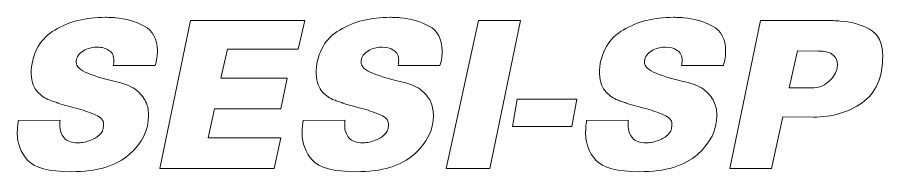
# Model space of a CAD drawing. Header units: millimetres. Extents: x -142 to 129, y -111 to 105.
# Drawn here: x 110.88 to 121.1, y -1.08 to 0.74 of the extents above; entities that cross this region are included whole.
import ezdxf

# ---------------------------------------------------------------- set-up
doc = ezdxf.new("R2010")
doc.units = ezdxf.units.MM
doc.header["$MEASUREMENT"] = 0
doc.layers.add('Layer 1', color=7, linetype='Continuous')

msp = doc.modelspace()

# ---------------------------------------------------------------- linework, layer by layer
at = {"layer": 'Layer 1', "lineweight": 9}
for points, knots in [([(111.0392, 0.1164), (111.0571, 0.3339), (111.1503, 0.4922), (111.3183, 0.5923), (111.4869, 0.6925), (111.6851, 0.7424), (111.9138, 0.7424), (111.9332, 0.7424), (111.953, 0.7418), (111.9729, 0.7408), (111.9935, 0.7399), (112.013, 0.7387), (112.0322, 0.7371), (112.1563, 0.7277), (112.2699, 0.6948), (112.3728, 0.6395), (112.4759, 0.5841), (112.5283, 0.4861), (112.5299, 0.3461), (112.5299, 0.3201), (112.5277, 0.2927), (112.5241, 0.2639), (112.5198, 0.2345), (112.5132, 0.2041), (112.5034, 0.172), (112.5034, 0.172), (112.0081, 0.1743), (112.0081, 0.1743), (112.0114, 0.1841), (112.0133, 0.1938), (112.0142, 0.2035), (112.0148, 0.213), (112.0151, 0.2218), (112.0151, 0.2301), (112.0169, 0.2863), (111.9975, 0.3272), (111.9576, 0.3521), (111.917, 0.3771), (111.8711, 0.3892), (111.8196, 0.3892), (111.8196, 0.3892), (111.8054, 0.3892), (111.8054, 0.3892), (111.8054, 0.3892), (111.7884, 0.3892), (111.7884, 0.3892), (111.7351, 0.3846), (111.6854, 0.3668), (111.6397, 0.335), (111.5938, 0.3034), (111.5709, 0.2623), (111.5709, 0.2108), (111.5709, 0.1621), (111.6172, 0.1189), (111.7098, 0.0815), (111.8023, 0.0433), (111.9147, 0.0099), (112.0467, -0.019), (112.1545, -0.043), (112.2355, -0.0784), (112.2897, -0.1253), (112.3435, -0.1718), (112.3801, -0.2211), (112.3995, -0.2725), (112.409, -0.2969), (112.4156, -0.3212), (112.4201, -0.3462), (112.4239, -0.3713), (112.4261, -0.3948), (112.4261, -0.4175), (112.4261, -0.5882), (112.3501, -0.7413), (112.1977, -0.8777), (112.0456, -1.0142), (111.8172, -1.0817), (111.5129, -1.0817), (111.2486, -1.0817), (111.0763, -1.036), (110.9956, -0.9441), (110.9152, -0.8525), (110.8751, -0.7477), (110.8751, -0.63), (110.8751, -0.6171), (110.8754, -0.6043), (110.8763, -0.5916), (110.8771, -0.5785), (110.8774, -0.5658), (110.8774, -0.5526), (110.8791, -0.5398), (110.8809, -0.5271), (110.8824, -0.5143), (110.884, -0.5011), (110.8855, -0.4886), (110.8873, -0.4756), (110.8873, -0.4756), (111.3801, -0.4729), (111.3801, -0.4729), (111.3783, -0.4844), (111.3776, -0.4945), (111.3776, -0.5033), (111.3776, -0.5033), (111.3776, -0.5288), (111.3776, -0.5288), (111.3776, -0.5916), (111.3947, -0.6428), (111.4282, -0.682), (111.4622, -0.7216), (111.5159, -0.741), (111.5901, -0.741), (111.6063, -0.741), (111.6263, -0.7393), (111.6507, -0.7353), (111.6748, -0.731), (111.6988, -0.7252), (111.7232, -0.7169), (111.7666, -0.7024), (111.806, -0.681), (111.8414, -0.6519), (111.8769, -0.6229), (111.8945, -0.5843), (111.8945, -0.5356), (111.8945, -0.5356), (111.8945, -0.5252), (111.8945, -0.5252), (111.8945, -0.5252), (111.8945, -0.5143), (111.8945, -0.5143), (111.8945, -0.474), (111.8638, -0.44), (111.8026, -0.4126), (111.7414, -0.3851), (111.6739, -0.3611), (111.5999, -0.3401), (111.553, -0.3273), (111.5083, -0.3151), (111.4645, -0.3043), (111.4209, -0.2927), (111.3847, -0.2814), (111.3561, -0.2702), (111.3542, -0.2702), (111.3524, -0.2698), (111.3496, -0.2689), (111.3473, -0.2683), (111.3454, -0.2667), (111.3435, -0.2653), (111.3435, -0.2653), (111.3415, -0.2653), (111.3415, -0.2653), (111.3249, -0.2589), (111.3083, -0.2528), (111.2906, -0.2473), (111.2729, -0.2415), (111.2541, -0.2349), (111.2352, -0.2269), (111.1868, -0.2055), (111.142, -0.1712), (111.1009, -0.1228), (111.0598, -0.0743), (111.0392, 0.0045), (111.0392, 0.1141), (111.0392, 0.1141), (111.0392, 0.1164), (111.0392, 0.1164)], [0, 0, 0, 0, 0.0185185, 0.0185185, 0.0185185, 0.037037, 0.037037, 0.037037, 0.0555556, 0.0555556, 0.0555556, 0.0740741, 0.0740741, 0.0740741, 0.0925926, 0.0925926, 0.0925926, 0.1111111, 0.1111111, 0.1111111, 0.1296296, 0.1296296, 0.1296296, 0.1481481, 0.1481481, 0.1481481, 0.1666667, 0.1666667, 0.1666667, 0.1851852, 0.1851852, 0.1851852, 0.2037037, 0.2037037, 0.2037037, 0.2222222, 0.2222222, 0.2222222, 0.2407407, 0.2407407, 0.2407407, 0.2592593, 0.2592593, 0.2592593, 0.2777778, 0.2777778, 0.2777778, 0.2962963, 0.2962963, 0.2962963, 0.3148148, 0.3148148, 0.3148148, 0.3333333, 0.3333333, 0.3333333, 0.3518519, 0.3518519, 0.3518519, 0.3703704, 0.3703704, 0.3703704, 0.3888889, 0.3888889, 0.3888889, 0.4074074, 0.4074074, 0.4074074, 0.4259259, 0.4259259, 0.4259259, 0.4444444, 0.4444444, 0.4444444, 0.462963, 0.462963, 0.462963, 0.4814815, 0.4814815, 0.4814815, 0.5, 0.5, 0.5, 0.5185185, 0.5185185, 0.5185185, 0.537037, 0.537037, 0.537037, 0.5555556, 0.5555556, 0.5555556, 0.5740741, 0.5740741, 0.5740741, 0.5925926, 0.5925926, 0.5925926, 0.6111111, 0.6111111, 0.6111111, 0.6296296, 0.6296296, 0.6296296, 0.6481481, 0.6481481, 0.6481481, 0.6666667, 0.6666667, 0.6666667, 0.6851852, 0.6851852, 0.6851852, 0.7037037, 0.7037037, 0.7037037, 0.7222222, 0.7222222, 0.7222222, 0.7407407, 0.7407407, 0.7407407, 0.7592593, 0.7592593, 0.7592593, 0.7777778, 0.7777778, 0.7777778, 0.7962963, 0.7962963, 0.7962963, 0.8148148, 0.8148148, 0.8148148, 0.8333333, 0.8333333, 0.8333333, 0.8518519, 0.8518519, 0.8518519, 0.8703704, 0.8703704, 0.8703704, 0.8888889, 0.8888889, 0.8888889, 0.9074074, 0.9074074, 0.9074074, 0.9259259, 0.9259259, 0.9259259, 0.9444444, 0.9444444, 0.9444444, 0.962963, 0.962963, 0.962963, 0.9814815, 0.9814815, 0.9814815, 1, 1, 1, 1]), ([(114.4048, 0.1164), (114.4221, 0.3339), (114.5152, 0.4922), (114.6836, 0.5923), (114.8519, 0.6925), (115.0504, 0.7424), (115.279, 0.7424), (115.2985, 0.7424), (115.318, 0.7418), (115.3381, 0.7408), (115.3584, 0.7399), (115.378, 0.7387), (115.3974, 0.7371), (115.5217, 0.7277), (115.6353, 0.6948), (115.7381, 0.6395), (115.841, 0.5841), (115.8936, 0.4861), (115.8949, 0.3461), (115.8949, 0.3201), (115.893, 0.2927), (115.889, 0.2639), (115.8848, 0.2345), (115.8781, 0.2041), (115.8686, 0.172), (115.8686, 0.172), (115.3734, 0.1743), (115.3734, 0.1743), (115.3765, 0.1841), (115.3783, 0.1938), (115.3791, 0.2035), (115.3801, 0.213), (115.3808, 0.2218), (115.3808, 0.2301), (115.3819, 0.2863), (115.3628, 0.3272), (115.3225, 0.3521), (115.2821, 0.3771), (115.2361, 0.3892), (115.185, 0.3892), (115.185, 0.3892), (115.1704, 0.3892), (115.1704, 0.3892), (115.1704, 0.3892), (115.1536, 0.3892), (115.1536, 0.3892), (115.1004, 0.3846), (115.0507, 0.3668), (115.0051, 0.335), (114.9591, 0.3034), (114.936, 0.2623), (114.936, 0.2108), (114.936, 0.1621), (114.9823, 0.1189), (115.0751, 0.0815), (115.1677, 0.0433), (115.2799, 0.0099), (115.4121, -0.019), (115.5199, -0.043), (115.6008, -0.0784), (115.6547, -0.1253), (115.7086, -0.1718), (115.7454, -0.2211), (115.7646, -0.2725), (115.774, -0.2969), (115.781, -0.3212), (115.785, -0.3462), (115.7893, -0.3713), (115.7914, -0.3948), (115.7914, -0.4175), (115.7914, -0.5882), (115.715, -0.7413), (115.5628, -0.8777), (115.4105, -1.0142), (115.1826, -1.0817), (114.8782, -1.0817), (114.6139, -1.0817), (114.4416, -1.036), (114.3613, -0.9441), (114.2806, -0.8525), (114.2404, -0.7477), (114.2404, -0.63), (114.2404, -0.6171), (114.2407, -0.6043), (114.2416, -0.5916), (114.2422, -0.5785), (114.2425, -0.5658), (114.2425, -0.5526), (114.2443, -0.5398), (114.2459, -0.5271), (114.2477, -0.5143), (114.2489, -0.5011), (114.2507, -0.4886), (114.2525, -0.4756), (114.2525, -0.4756), (114.7451, -0.4729), (114.7451, -0.4729), (114.7435, -0.4844), (114.743, -0.4945), (114.743, -0.5033), (114.743, -0.5033), (114.743, -0.5288), (114.743, -0.5288), (114.743, -0.5916), (114.7597, -0.6428), (114.7935, -0.682), (114.8273, -0.7216), (114.8815, -0.741), (114.9554, -0.741), (114.9712, -0.741), (114.9917, -0.7393), (115.016, -0.7353), (115.04, -0.731), (115.0642, -0.7252), (115.0882, -0.7169), (115.1317, -0.7024), (115.1712, -0.681), (115.2066, -0.6519), (115.2421, -0.6229), (115.2598, -0.5843), (115.2598, -0.5356), (115.2598, -0.5356), (115.2598, -0.5252), (115.2598, -0.5252), (115.2598, -0.5252), (115.2598, -0.5143), (115.2598, -0.5143), (115.2598, -0.474), (115.2291, -0.44), (115.1679, -0.4126), (115.1068, -0.3851), (115.0391, -0.3611), (114.9649, -0.3401), (114.9183, -0.3273), (114.8732, -0.3151), (114.8297, -0.3043), (114.7862, -0.2927), (114.7499, -0.2814), (114.721, -0.2702), (114.7195, -0.2702), (114.7173, -0.2698), (114.7152, -0.2689), (114.7125, -0.2683), (114.7107, -0.2667), (114.7089, -0.2653), (114.7089, -0.2653), (114.7064, -0.2653), (114.7064, -0.2653), (114.6903, -0.2589), (114.6732, -0.2528), (114.6559, -0.2473), (114.6382, -0.2415), (114.6197, -0.2349), (114.6002, -0.2269), (114.5521, -0.2055), (114.5074, -0.1712), (114.4662, -0.1228), (114.4252, -0.0743), (114.4048, 0.0045), (114.4048, 0.1141), (114.4048, 0.1141), (114.4048, 0.1164), (114.4048, 0.1164)], [0, 0, 0, 0, 0.0185185, 0.0185185, 0.0185185, 0.037037, 0.037037, 0.037037, 0.0555556, 0.0555556, 0.0555556, 0.0740741, 0.0740741, 0.0740741, 0.0925926, 0.0925926, 0.0925926, 0.1111111, 0.1111111, 0.1111111, 0.1296296, 0.1296296, 0.1296296, 0.1481481, 0.1481481, 0.1481481, 0.1666667, 0.1666667, 0.1666667, 0.1851852, 0.1851852, 0.1851852, 0.2037037, 0.2037037, 0.2037037, 0.2222222, 0.2222222, 0.2222222, 0.2407407, 0.2407407, 0.2407407, 0.2592593, 0.2592593, 0.2592593, 0.2777778, 0.2777778, 0.2777778, 0.2962963, 0.2962963, 0.2962963, 0.3148148, 0.3148148, 0.3148148, 0.3333333, 0.3333333, 0.3333333, 0.3518519, 0.3518519, 0.3518519, 0.3703704, 0.3703704, 0.3703704, 0.3888889, 0.3888889, 0.3888889, 0.4074074, 0.4074074, 0.4074074, 0.4259259, 0.4259259, 0.4259259, 0.4444444, 0.4444444, 0.4444444, 0.462963, 0.462963, 0.462963, 0.4814815, 0.4814815, 0.4814815, 0.5, 0.5, 0.5, 0.5185185, 0.5185185, 0.5185185, 0.537037, 0.537037, 0.537037, 0.5555556, 0.5555556, 0.5555556, 0.5740741, 0.5740741, 0.5740741, 0.5925926, 0.5925926, 0.5925926, 0.6111111, 0.6111111, 0.6111111, 0.6296296, 0.6296296, 0.6296296, 0.6481481, 0.6481481, 0.6481481, 0.6666667, 0.6666667, 0.6666667, 0.6851852, 0.6851852, 0.6851852, 0.7037037, 0.7037037, 0.7037037, 0.7222222, 0.7222222, 0.7222222, 0.7407407, 0.7407407, 0.7407407, 0.7592593, 0.7592593, 0.7592593, 0.7777778, 0.7777778, 0.7777778, 0.7962963, 0.7962963, 0.7962963, 0.8148148, 0.8148148, 0.8148148, 0.8333333, 0.8333333, 0.8333333, 0.8518519, 0.8518519, 0.8518519, 0.8703704, 0.8703704, 0.8703704, 0.8888889, 0.8888889, 0.8888889, 0.9074074, 0.9074074, 0.9074074, 0.9259259, 0.9259259, 0.9259259, 0.9444444, 0.9444444, 0.9444444, 0.962963, 0.962963, 0.962963, 0.9814815, 0.9814815, 0.9814815, 1, 1, 1, 1]), ([(117.7527, 0.1164), (117.7707, 0.3339), (117.8635, 0.4922), (118.0319, 0.5923), (118.2002, 0.6925), (118.3987, 0.7424), (118.6273, 0.7424), (118.6467, 0.7424), (118.6663, 0.7418), (118.6863, 0.7408), (118.7068, 0.7399), (118.7262, 0.7387), (118.7457, 0.7371), (118.8699, 0.7277), (118.9834, 0.6948), (119.0863, 0.6395), (119.1892, 0.5841), (119.2419, 0.4861), (119.2431, 0.3461), (119.2431, 0.3201), (119.2413, 0.2927), (119.2373, 0.2639), (119.2333, 0.2345), (119.2264, 0.2041), (119.2169, 0.172), (119.2169, 0.172), (118.7216, 0.1743), (118.7216, 0.1743), (118.7251, 0.1841), (118.7265, 0.1938), (118.7274, 0.2035), (118.7284, 0.213), (118.7289, 0.2218), (118.7289, 0.2301), (118.7302, 0.2863), (118.7109, 0.3272), (118.6708, 0.3521), (118.6303, 0.3771), (118.5846, 0.3892), (118.5333, 0.3892), (118.5333, 0.3892), (118.5186, 0.3892), (118.5186, 0.3892), (118.5186, 0.3892), (118.5018, 0.3892), (118.5018, 0.3892), (118.4485, 0.3846), (118.399, 0.3668), (118.3533, 0.335), (118.3073, 0.3034), (118.2842, 0.2623), (118.2842, 0.2108), (118.2842, 0.1621), (118.3304, 0.1189), (118.4233, 0.0815), (118.5158, 0.0433), (118.6282, 0.0099), (118.7603, -0.019), (118.8681, -0.043), (118.949, -0.0784), (119.0029, -0.1253), (119.0568, -0.1718), (119.0937, -0.2211), (119.1128, -0.2725), (119.1225, -0.2969), (119.1293, -0.3212), (119.1335, -0.3462), (119.1375, -0.3713), (119.1393, -0.3948), (119.1393, -0.4175), (119.1393, -0.5882), (119.0632, -0.7413), (118.9111, -0.8777), (118.7588, -1.0142), (118.5308, -1.0817), (118.2264, -1.0817), (117.9621, -1.0817), (117.7898, -1.036), (117.7091, -0.9441), (117.6286, -0.8525), (117.5886, -0.7477), (117.5886, -0.63), (117.5886, -0.6171), (117.5889, -0.6043), (117.5899, -0.5916), (117.5904, -0.5785), (117.5908, -0.5658), (117.5908, -0.5526), (117.5926, -0.5398), (117.5941, -0.5271), (117.5959, -0.5143), (117.5971, -0.5011), (117.5989, -0.4886), (117.6005, -0.4756), (117.6005, -0.4756), (118.0934, -0.4729), (118.0934, -0.4729), (118.0918, -0.4844), (118.0912, -0.4945), (118.0912, -0.5033), (118.0912, -0.5033), (118.0912, -0.5288), (118.0912, -0.5288), (118.0912, -0.5916), (118.108, -0.6428), (118.1417, -0.682), (118.1755, -0.7216), (118.2294, -0.741), (118.3037, -0.741), (118.3195, -0.741), (118.34, -0.7393), (118.3643, -0.7353), (118.3883, -0.731), (118.4123, -0.7252), (118.4364, -0.7169), (118.4799, -0.7024), (118.5195, -0.681), (118.5548, -0.6519), (118.5904, -0.6229), (118.6081, -0.5843), (118.6081, -0.5356), (118.6081, -0.5356), (118.6081, -0.5252), (118.6081, -0.5252), (118.6081, -0.5252), (118.6081, -0.5143), (118.6081, -0.5143), (118.6081, -0.474), (118.5773, -0.44), (118.5161, -0.4126), (118.4549, -0.3851), (118.3874, -0.3611), (118.3131, -0.3401), (118.2665, -0.3273), (118.2215, -0.3151), (118.178, -0.3043), (118.1344, -0.2927), (118.0982, -0.2814), (118.0693, -0.2702), (118.0675, -0.2702), (118.0656, -0.2698), (118.0635, -0.2689), (118.0607, -0.2683), (118.0589, -0.2667), (118.0571, -0.2653), (118.0571, -0.2653), (118.0546, -0.2653), (118.0546, -0.2653), (118.0386, -0.2589), (118.0218, -0.2528), (118.0041, -0.2473), (117.9862, -0.2415), (117.968, -0.2349), (117.9485, -0.2269), (117.9004, -0.2055), (117.8556, -0.1712), (117.8145, -0.1228), (117.7734, -0.0743), (117.7527, 0.0045), (117.7527, 0.1141), (117.7527, 0.1141), (117.7527, 0.1164), (117.7527, 0.1164)], [0, 0, 0, 0, 0.0185185, 0.0185185, 0.0185185, 0.037037, 0.037037, 0.037037, 0.0555556, 0.0555556, 0.0555556, 0.0740741, 0.0740741, 0.0740741, 0.0925926, 0.0925926, 0.0925926, 0.1111111, 0.1111111, 0.1111111, 0.1296296, 0.1296296, 0.1296296, 0.1481481, 0.1481481, 0.1481481, 0.1666667, 0.1666667, 0.1666667, 0.1851852, 0.1851852, 0.1851852, 0.2037037, 0.2037037, 0.2037037, 0.2222222, 0.2222222, 0.2222222, 0.2407407, 0.2407407, 0.2407407, 0.2592593, 0.2592593, 0.2592593, 0.2777778, 0.2777778, 0.2777778, 0.2962963, 0.2962963, 0.2962963, 0.3148148, 0.3148148, 0.3148148, 0.3333333, 0.3333333, 0.3333333, 0.3518519, 0.3518519, 0.3518519, 0.3703704, 0.3703704, 0.3703704, 0.3888889, 0.3888889, 0.3888889, 0.4074074, 0.4074074, 0.4074074, 0.4259259, 0.4259259, 0.4259259, 0.4444444, 0.4444444, 0.4444444, 0.462963, 0.462963, 0.462963, 0.4814815, 0.4814815, 0.4814815, 0.5, 0.5, 0.5, 0.5185185, 0.5185185, 0.5185185, 0.537037, 0.537037, 0.537037, 0.5555556, 0.5555556, 0.5555556, 0.5740741, 0.5740741, 0.5740741, 0.5925926, 0.5925926, 0.5925926, 0.6111111, 0.6111111, 0.6111111, 0.6296296, 0.6296296, 0.6296296, 0.6481481, 0.6481481, 0.6481481, 0.6666667, 0.6666667, 0.6666667, 0.6851852, 0.6851852, 0.6851852, 0.7037037, 0.7037037, 0.7037037, 0.7222222, 0.7222222, 0.7222222, 0.7407407, 0.7407407, 0.7407407, 0.7592593, 0.7592593, 0.7592593, 0.7777778, 0.7777778, 0.7777778, 0.7962963, 0.7962963, 0.7962963, 0.8148148, 0.8148148, 0.8148148, 0.8333333, 0.8333333, 0.8333333, 0.8518519, 0.8518519, 0.8518519, 0.8703704, 0.8703704, 0.8703704, 0.8888889, 0.8888889, 0.8888889, 0.9074074, 0.9074074, 0.9074074, 0.9259259, 0.9259259, 0.9259259, 0.9444444, 0.9444444, 0.9444444, 0.962963, 0.962963, 0.962963, 0.9814815, 0.9814815, 0.9814815, 1, 1, 1, 1]), ([(112.9213, 0.7059), (112.9213, 0.7059), (114.2717, 0.7059), (114.2717, 0.7059), (114.2717, 0.7059), (114.1944, 0.3652), (114.1944, 0.3652), (114.1944, 0.3652), (113.3585, 0.3652), (113.3585, 0.3652), (113.3585, 0.3652), (113.2815, 0.022), (113.2815, 0.022), (113.2815, 0.022), (114.0614, 0.022), (114.0614, 0.022), (114.0614, 0.022), (113.9865, -0.3401), (113.9865, -0.3401), (113.9865, -0.3401), (113.2063, -0.3401), (113.2063, -0.3401), (113.2063, -0.3401), (113.1293, -0.6805), (113.1293, -0.6805), (113.1293, -0.6805), (113.9865, -0.6805), (113.9865, -0.6805), (113.9865, -0.6805), (113.9092, -1.0433), (113.9092, -1.0433), (113.9092, -1.0433), (112.5592, -1.0433), (112.5592, -1.0433), (112.5592, -1.0433), (112.9213, 0.7059), (112.9213, 0.7059)], [0, 0, 0, 0, 0.0833333, 0.0833333, 0.0833333, 0.1666667, 0.1666667, 0.1666667, 0.25, 0.25, 0.25, 0.3333333, 0.3333333, 0.3333333, 0.4166667, 0.4166667, 0.4166667, 0.5, 0.5, 0.5, 0.5833333, 0.5833333, 0.5833333, 0.6666667, 0.6666667, 0.6666667, 0.75, 0.75, 0.75, 0.8333333, 0.8333333, 0.8333333, 0.9166667, 0.9166667, 0.9166667, 1, 1, 1, 1]), ([(116.3225, 0.7059), (116.3225, 0.7059), (116.8179, 0.7059), (116.8179, 0.7059), (116.8179, 0.7059), (116.4577, -1.0433), (116.4577, -1.0433), (116.4577, -1.0433), (115.9435, -1.0433), (115.9435, -1.0433), (115.9435, -1.0433), (116.3225, 0.7059), (116.3225, 0.7059)], [0, 0, 0, 0, 0.25, 0.25, 0.25, 0.5, 0.5, 0.5, 0.75, 0.75, 0.75, 1, 1, 1, 1]), ([(119.6538, 0.7059), (119.6538, 0.7059), (120.4705, 0.7059), (120.4705, 0.7059), (120.4915, 0.7043), (120.5122, 0.7028), (120.5335, 0.7022), (120.5542, 0.7012), (120.5752, 0.7003), (120.5962, 0.6986), (120.7216, 0.6906), (120.837, 0.6583), (120.9417, 0.6021), (121.0465, 0.5456), (121.0988, 0.4401), (121.0988, 0.2857), (121.0988, 0.0294), (121.0175, -0.1551), (120.8547, -0.2677), (120.6921, -0.3803), (120.5007, -0.4369), (120.2796, -0.4369), (120.2796, -0.4369), (119.9198, -0.4344), (119.9198, -0.4344), (119.9198, -0.4344), (119.7871, -1.0433), (119.7871, -1.0433), (119.7871, -1.0433), (119.2918, -1.0433), (119.2918, -1.0433), (119.2918, -1.0433), (119.6538, 0.7059), (119.6538, 0.7059)], [0, 0, 0, 0, 0.0909091, 0.0909091, 0.0909091, 0.1818182, 0.1818182, 0.1818182, 0.2727273, 0.2727273, 0.2727273, 0.3636364, 0.3636364, 0.3636364, 0.4545455, 0.4545455, 0.4545455, 0.5454545, 0.5454545, 0.5454545, 0.6363636, 0.6363636, 0.6363636, 0.7272727, 0.7272727, 0.7272727, 0.8181818, 0.8181818, 0.8181818, 0.9090909, 0.9090909, 0.9090909, 1, 1, 1, 1]), ([(120.2628, -0.0915), (120.3351, -0.0929), (120.3986, -0.0707), (120.4522, -0.0248), (120.5064, 0.0209), (120.5405, 0.0715), (120.5551, 0.126), (120.5582, 0.1357), (120.5606, 0.1454), (120.5624, 0.1548), (120.5642, 0.1645), (120.5649, 0.1743), (120.5649, 0.1841), (120.5649, 0.2273), (120.5475, 0.265), (120.5129, 0.296), (120.4781, 0.3278), (120.42, 0.3436), (120.3377, 0.3436), (120.3377, 0.3436), (120.0912, 0.3461), (120.0912, 0.3461), (120.0912, 0.3461), (119.9946, -0.0915), (119.9946, -0.0915), (119.9946, -0.0915), (120.2628, -0.0915), (120.2628, -0.0915)], [0, 0, 0, 0, 0.1111111, 0.1111111, 0.1111111, 0.2222222, 0.2222222, 0.2222222, 0.3333333, 0.3333333, 0.3333333, 0.4444444, 0.4444444, 0.4444444, 0.5555556, 0.5555556, 0.5555556, 0.6666667, 0.6666667, 0.6666667, 0.7777778, 0.7777778, 0.7777778, 0.8888889, 0.8888889, 0.8888889, 1, 1, 1, 1]), ([(116.7817, -0.2245), (116.7817, -0.2245), (117.4844, -0.2245), (117.4844, -0.2245), (117.4844, -0.2245), (117.4267, -0.5481), (117.4267, -0.5481), (117.4267, -0.5481), (116.7234, -0.5481), (116.7234, -0.5481), (116.7234, -0.5481), (116.7817, -0.2245), (116.7817, -0.2245)], [0, 0, 0, 0, 0.25, 0.25, 0.25, 0.5, 0.5, 0.5, 0.75, 0.75, 0.75, 1, 1, 1, 1])]:
    msp.add_open_spline(points, degree=3, knots=knots, dxfattribs=at)

doc.saveas('drawing.dxf')
